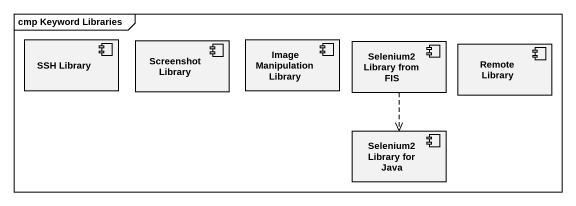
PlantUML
@startuml
mainframe cmp Keyword Libraries
component "SSH Library" as SSH_Library
component "Screenshot Library" as Screenshot_Library
component "Image Manipulation Library" as Image_Manipulation_Library
component "Selenium2 Library from FIS" as Selenium2_Library_from_FIS
component "Remote Library" as Remote_Library
component "Selenium2 Library for Java" as Selenium2_Library_for_Java
Selenium2_Library_from_FIS ..> Selenium2_Library_for_Java
@enduml
